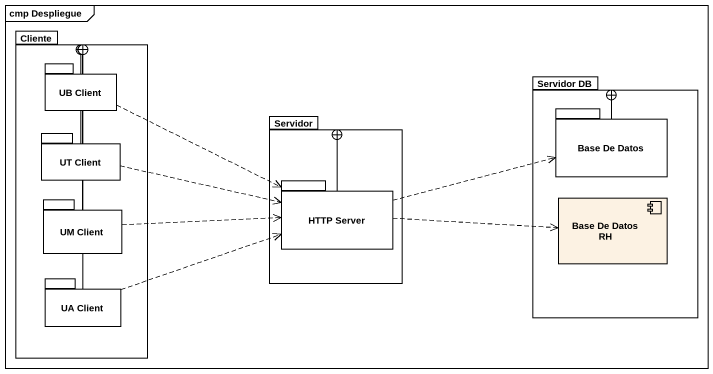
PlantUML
@startuml
mainframe cmp Despliegue
package Cliente {
  package "UB Client" as UB_Client {
  }
  package "UT Client" as UT_Client {
  }
  package "UM Client" as UM_Client {
  }
  package "UA Client" as UA_Client {
  }
}
package "Servidor DB" as Servidor_DB {
  package "Base De Datos" as Base_De_Datos {
  }
  component "Base De Datos RH" as Base_De_Datos_RH
}
package Servidor {
  package "HTTP Server" as HTTP_Server {
  }
}
UB_Client --+ Cliente
UB_Client .right.> HTTP_Server
Base_De_Datos --+ Servidor_DB
UT_Client --+ Cliente
UT_Client .right.> HTTP_Server
HTTP_Server -up-+ Servidor
HTTP_Server .right.> Base_De_Datos
HTTP_Server .right.> Base_De_Datos_RH
UM_Client -up-+ Cliente
UM_Client .right.> HTTP_Server
UA_Client -up-+ Cliente
UA_Client .right.> HTTP_Server
@enduml
